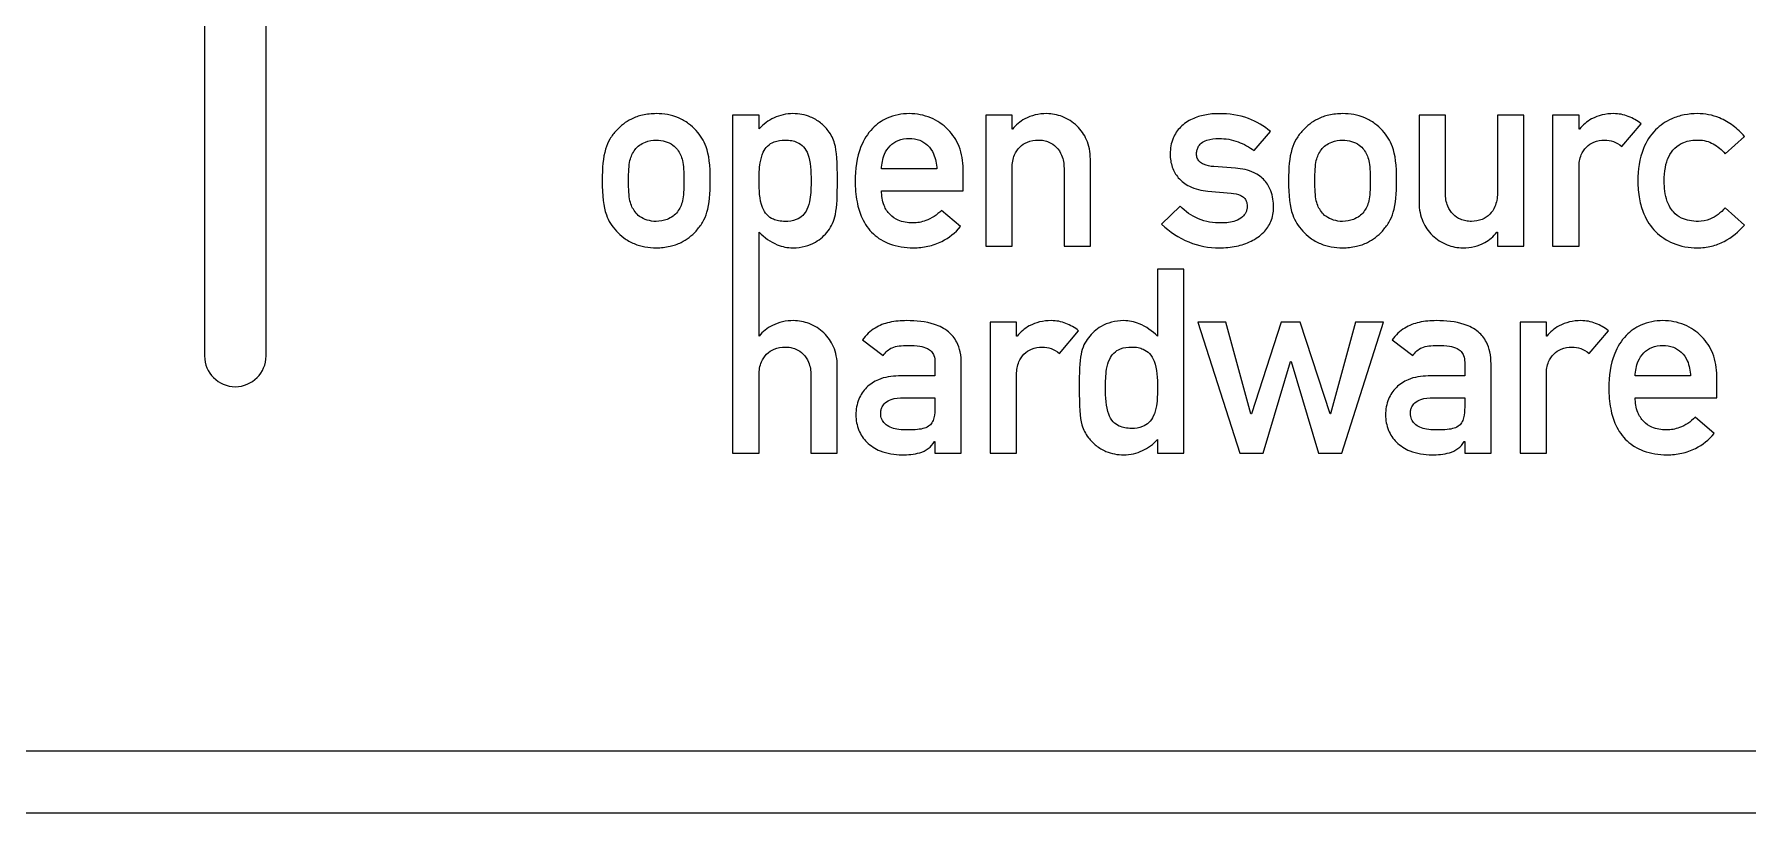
# Model space of a CAD drawing. Header units: millimetres. Extents: x 2.6 to 86.5, y 0.9 to 53.3.
# Drawn here: x 29.14 to 36.1, y 1.08 to 4.24 of the extents above; entities that cross this region are included whole.
import ezdxf

# ---------------------------------------------------------------- set-up
doc = ezdxf.new("R2010")
doc.units = ezdxf.units.MM
doc.layers.get('0').update_dxf_attribs({"linetype": 'CONTINUOUS'})

msp = doc.modelspace()

# ---------------------------------------------------------------- linework, layer by layer
for p, q in [((32.0835, 3.913), (31.9759, 3.913)), ((31.9759, 3.913), (31.9759, 2.5397)), ((32.0835, 3.8573), (32.0835, 3.913)), ((33.1113, 3.913), (33.0042, 3.913)), ((33.0042, 3.913), (33.0042, 3.3806)), ((33.1113, 3.8563), (33.1113, 3.913)), ((34.872, 3.913), (34.765, 3.913)), ((34.765, 3.913), (34.765, 3.5591)), ((34.872, 3.5959), (34.872, 3.913)), ((35.1902, 3.913), (35.0831, 3.913)), ((35.0831, 3.913), (35.0831, 3.5959)), ((35.1902, 3.3806), (35.1902, 3.913)), ((35.4148, 3.913), (35.3076, 3.913)), ((35.3076, 3.913), (35.3076, 3.3806)), ((35.4148, 3.8563), (35.4148, 3.913)), ((33.1134, 3.8563), (33.1113, 3.8563)), ((34.095, 3.7691), (34.1611, 3.8468)), ((35.4168, 3.8563), (35.4148, 3.8563)), ((35.5891, 3.7859), (35.6668, 3.8784)), ((36.0079, 3.7565), (36.0866, 3.8269)), ((32.8057, 3.6945), (32.5809, 3.6945)), ((32.9128, 3.6064), (32.9128, 3.6946)), ((33.1113, 3.3806), (33.1113, 3.6977)), ((33.3223, 3.6977), (33.3223, 3.3806)), ((33.4294, 3.3806), (33.4294, 3.7345)), ((34.0193, 3.6977), (33.9311, 3.704)), ((35.4148, 3.3806), (35.4148, 3.7009)), ((32.5809, 3.6064), (32.9128, 3.6064)), ((33.9069, 3.6042), (34.0015, 3.5958)), ((32.9023, 3.4604), (32.8246, 3.5265)), ((33.7936, 3.5433), (33.719, 3.4698)), ((36.0866, 3.4667), (36.0079, 3.537)), ((32.0831, 3.0154), (32.0835, 3.4373)), ((35.081, 3.4373), (35.0831, 3.4373)), ((35.0831, 3.4373), (35.0831, 3.3806)), ((33.0042, 3.3806), (33.1113, 3.3806)), ((33.3223, 3.3806), (33.4294, 3.3806)), ((35.0831, 3.3806), (35.1902, 3.3806)), ((35.3076, 3.3806), (35.4148, 3.3806)), ((33.8093, 3.2874), (33.7022, 3.2874)), ((33.7022, 3.2874), (33.7022, 3.0154)), ((33.8093, 2.5397), (33.8093, 3.2874)), ((33.1298, 3.0721), (33.0227, 3.0721)), ((33.0227, 3.0721), (33.0227, 2.5397)), ((33.1298, 3.0154), (33.1298, 3.0721)), ((35.2821, 3.0721), (35.175, 3.0721)), ((35.175, 3.0721), (35.175, 2.5397)), ((35.2821, 3.0154), (35.2821, 3.0721)), ((32.5039, 3.0007), (32.5879, 2.9366)), ((33.1319, 3.0154), (33.1298, 3.0154)), ((33.3042, 2.945), (33.3818, 3.0374)), ((34.6562, 3.0007), (34.7402, 2.9366)), ((35.2842, 3.0154), (35.2821, 3.0154)), ((35.4564, 2.945), (35.5341, 3.0374)), ((32.0831, 2.5397), (32.0831, 2.8568)), ((32.2941, 2.8568), (32.2941, 2.5397)), ((32.4012, 2.5397), (32.4012, 2.8936)), ((32.798, 2.9094), (32.798, 2.8537)), ((32.9051, 2.5397), (32.9051, 2.903)), ((33.1298, 2.5397), (33.1298, 2.86)), ((34.9502, 2.9094), (34.9502, 2.8537)), ((35.0573, 2.5397), (35.0573, 2.903)), ((35.2821, 2.5397), (35.2821, 2.86)), ((32.798, 2.8537), (32.6499, 2.8537)), ((34.9502, 2.8537), (34.8021, 2.8537)), ((35.8679, 2.8537), (35.6432, 2.8537)), ((35.9749, 2.7655), (35.9749, 2.8537)), ((32.6699, 2.7655), (32.798, 2.7655)), ((32.798, 2.7655), (32.798, 2.7267)), ((34.8221, 2.7655), (34.9502, 2.7655)), ((34.9502, 2.7655), (34.9502, 2.7267)), ((35.6432, 2.7655), (35.9749, 2.7655)), ((35.9645, 2.6195), (35.8868, 2.6857)), ((32.7958, 2.587), (32.798, 2.587)), ((32.798, 2.587), (32.798, 2.5397)), ((33.7022, 2.5954), (33.7022, 2.5397)), ((34.9481, 2.587), (34.9502, 2.587)), ((34.9502, 2.587), (34.9502, 2.5397)), ((31.9759, 2.5397), (32.0831, 2.5397)), ((32.2941, 2.5397), (32.4012, 2.5397)), ((32.798, 2.5397), (32.9051, 2.5397)), ((33.0227, 2.5397), (33.1298, 2.5397)), ((33.7022, 2.5397), (33.8093, 2.5397)), ((34.9502, 2.5397), (35.0573, 2.5397)), ((35.175, 2.5397), (35.2821, 2.5397))]:
    msp.add_line(p, q)
for points in [[(4.7363, 52.7133), (52.0401, 52.7133, 1), (52.0401, 52.9633), (4.7363, 52.9633, 0.414214), (2.6113, 50.8383), (2.6113, 3.2044, 0.414214), (4.7363, 1.0794), (42.4345, 1.0794, 1), (42.4345, 1.3294), (4.7363, 1.3294, -0.414214), (2.8613, 3.2044), (2.8613, 10.9025, 0.30371), (4.0168, 10.1293), (23.9106, 10.1293, 0.414214), (25.1606, 11.3793), (25.1606, 33.4383, 0.414214), (23.9106, 34.6883), (4.0168, 34.6883, 0.30371), (2.8613, 33.9151), (2.8613, 50.8383, -0.414214)], [(29.8303, 7.5402), (29.8303, 2.9352, 1), (30.0803, 2.9352), (30.0803, 7.5402, 1)]]:
    msp.add_lwpolyline(points, format="xyb", close=True)
msp.add_lwpolyline([(34.2425, 2.9125), (34.2446, 2.9125), (34.3559, 2.5397), (34.4505, 2.5397), (34.6205, 3.0721), (34.5071, 3.0721), (34.4053, 2.6993), (34.4032, 2.6993), (34.2824, 3.0721), (34.2047, 3.0721), (34.084, 2.6993), (34.0819, 2.6993), (33.98, 3.0721), (33.8666, 3.0721), (34.0367, 2.5397), (34.1312, 2.5397)], close=True)
for points, knots in [([(31.6655, 3.9193), (31.6466, 3.9193), (31.6278, 3.9175), (31.5938, 3.9096), (31.5788, 3.9044), (31.5413, 3.8859), (31.5212, 3.8703), (31.5037, 3.851)], [-0.01830708, -0.01830708, -0.01830708, -0.01830708, -0.01261425, -0.01261425, -0.00781027, -0.00781027, 0, 0, 0, 0]), ([(31.8272, 3.851), (31.818, 3.8612), (31.808, 3.8704), (31.7841, 3.8883), (31.7702, 3.8962), (31.7268, 3.9143), (31.6964, 3.9193), (31.6655, 3.9193)], [-0.01822119, -0.01822119, -0.01822119, -0.01822119, -0.01410886, -0.01410886, -0.00926797, -0.00926797, 0, 0, 0, 0]), ([(32.221, 3.9193), (32.2076, 3.9193), (32.1943, 3.9178), (32.1685, 3.9119), (32.1562, 3.9076), (32.1214, 3.8914), (32.1005, 3.876), (32.0835, 3.8573)], [-0.01550792, -0.01550792, -0.01550792, -0.01550792, -0.01149467, -0.01149467, -0.00759461, -0.00759461, 0, 0, 0, 0]), ([(32.3639, 3.85), (32.3548, 3.8618), (32.3444, 3.8726), (32.3205, 3.8916), (32.3072, 3.8995), (32.27, 3.915), (32.2458, 3.9193), (32.221, 3.9193)], [-0.01659999, -0.01659999, -0.01659999, -0.01659999, -0.01211096, -0.01211096, -0.00742361, -0.00742361, 0, 0, 0, 0]), ([(32.6933, 3.9193), (32.6782, 3.9193), (32.6631, 3.9179), (32.633, 3.9118), (32.6181, 3.9071), (32.5816, 3.8907), (32.5616, 3.8768), (32.5237, 3.8381), (32.5084, 3.8128), (32.4799, 3.7414), (32.4739, 3.6925), (32.4739, 3.6452)], [-0.03975545, -0.03975545, -0.03975545, -0.03975545, -0.03519897, -0.03519897, -0.03050017, -0.03050017, -0.02311705, -0.02311705, -0.01418114, -0.01418114, 0, 0, 0, 0]), ([(32.9128, 3.6946), (32.9128, 3.7259), (32.9075, 3.7567), (32.8855, 3.8115), (32.8703, 3.835), (32.831, 3.8751), (32.8073, 3.891), (32.7534, 3.9136), (32.7235, 3.9193), (32.6933, 3.9193)], [-0.03531097, -0.03531097, -0.03531097, -0.03531097, -0.02594845, -0.02594845, -0.01757774, -0.01757774, -0.00905957, -0.00905957, 0, 0, 0, 0]), ([(33.252, 3.9193), (33.2361, 3.9193), (33.2202, 3.9176), (33.19, 3.9104), (33.1759, 3.9051), (33.1435, 3.8874), (33.127, 3.8734), (33.1134, 3.8563)], [-0.01586787, -0.01586787, -0.01586787, -0.01586787, -0.01109285, -0.01109285, -0.00655791, -0.00655791, 0, 0, 0, 0]), ([(33.4294, 3.7345), (33.4294, 3.7486), (33.4281, 3.7627), (33.4228, 3.7891), (33.419, 3.8014), (33.4047, 3.8344), (33.3915, 3.8533), (33.3578, 3.8857), (33.3374, 3.8986), (33.2951, 3.915), (33.2735, 3.9193), (33.252, 3.9193)], [-0.02845042, -0.02845042, -0.02845042, -0.02845042, -0.02425242, -0.02425242, -0.02041569, -0.02041569, -0.01355291, -0.01355291, -0.00645637, -0.00645637, 0, 0, 0, 0]), ([(33.9521, 3.9192), (33.9327, 3.9192), (33.9131, 3.9176), (33.8766, 3.9103), (33.8594, 3.905), (33.8256, 3.8893), (33.8094, 3.8785), (33.7828, 3.8516), (33.7727, 3.8364), (33.7572, 3.7991), (33.7537, 3.7774), (33.7537, 3.7554)], [-0.02914675, -0.02914675, -0.02914675, -0.02914675, -0.02331972, -0.02331972, -0.01797616, -0.01797616, -0.01212953, -0.01212953, -0.00660398, -0.00660398, 0, 0, 0, 0]), ([(34.1611, 3.8468), (34.134, 3.8695), (34.1051, 3.8873), (34.0334, 3.9138), (33.9929, 3.9192), (33.9521, 3.9192)], [-0.0227696, -0.0227696, -0.0227696, -0.0227696, -0.0122471, -0.0122471, 0, 0, 0, 0]), ([(34.4541, 3.9193), (34.4352, 3.9193), (34.4164, 3.9175), (34.3824, 3.9096), (34.3674, 3.9044), (34.3299, 3.8859), (34.3098, 3.8703), (34.2924, 3.851)], [-0.01830436, -0.01830436, -0.01830436, -0.01830436, -0.01261288, -0.01261288, -0.00780999, -0.00780999, 0, 0, 0, 0]), ([(34.6158, 3.851), (34.6066, 3.8612), (34.5966, 3.8704), (34.5727, 3.8883), (34.5588, 3.8962), (34.5154, 3.9144), (34.485, 3.9193), (34.4541, 3.9193)], [-0.01822376, -0.01822376, -0.01822376, -0.01822376, -0.01411199, -0.01411199, -0.00927161, -0.00927161, 0, 0, 0, 0]), ([(35.5555, 3.9193), (35.5396, 3.9193), (35.5237, 3.9176), (35.4935, 3.9104), (35.4794, 3.9052), (35.447, 3.8874), (35.4305, 3.8734), (35.4168, 3.8563)], [-0.01587276, -0.01587276, -0.01587276, -0.01587276, -0.01109872, -0.01109872, -0.00656378, -0.00656378, 0, 0, 0, 0]), ([(35.6668, 3.8784), (35.6509, 3.8906), (35.6338, 3.901), (35.5958, 3.9157), (35.5761, 3.9193), (35.5555, 3.9193)], [-0.01219987, -0.01219987, -0.01219987, -0.01219987, -0.00617811, -0.00617811, 0, 0, 0, 0]), ([(35.8955, 3.9193), (35.8776, 3.9193), (35.8596, 3.9176), (35.8246, 3.9107), (35.8075, 3.9054), (35.7668, 3.8873), (35.7448, 3.8723), (35.7045, 3.8316), (35.6884, 3.806), (35.6603, 3.7364), (35.654, 3.691), (35.654, 3.6463)], [-0.04142452, -0.04142452, -0.04142452, -0.04142452, -0.03601651, -0.03601651, -0.03065009, -0.03065009, -0.02258333, -0.02258333, -0.01340078, -0.01340078, 0, 0, 0, 0]), ([(36.0866, 3.8269), (36.0729, 3.8429), (36.0576, 3.8575), (36.0237, 3.883), (36.0052, 3.8937), (35.9567, 3.9136), (35.9266, 3.9193), (35.8955, 3.9193)], [-0.02206284, -0.02206284, -0.02206284, -0.02206284, -0.01573319, -0.01573319, -0.009323, -0.009323, 0, 0, 0, 0]), ([(31.5037, 3.851), (31.4939, 3.8402), (31.485, 3.8289), (31.4696, 3.8031), (31.4639, 3.7896), (31.4493, 3.7413), (31.446, 3.699), (31.446, 3.6473)], [-0.02856614, -0.02856614, -0.02856614, -0.02856614, -0.02215157, -0.02215157, -0.01551464, -0.01551464, 0, 0, 0, 0]), ([(31.885, 3.6473), (31.885, 3.7103), (31.88, 3.7521), (31.859, 3.8108), (31.8457, 3.8306), (31.8272, 3.851)], [-0.01877823, -0.01877823, -0.01877823, -0.01877823, -0.00825676, -0.00825676, 0, 0, 0, 0]), ([(32.4016, 3.6462), (32.4016, 3.7231), (32.3988, 3.7668), (32.385, 3.8178), (32.3773, 3.8327), (32.3639, 3.85)], [-0.01654248, -0.01654248, -0.01654248, -0.01654248, -0.00657173, -0.00657173, 0, 0, 0, 0]), ([(34.2924, 3.851), (34.2826, 3.8402), (34.2736, 3.8289), (34.2583, 3.8031), (34.2525, 3.7896), (34.2379, 3.7413), (34.2346, 3.6991), (34.2346, 3.6473)], [-0.02859099, -0.02859099, -0.02859099, -0.02859099, -0.02216992, -0.02216992, -0.01552567, -0.01552567, 0, 0, 0, 0]), ([(34.6735, 3.6473), (34.6735, 3.7103), (34.6686, 3.7521), (34.6476, 3.8108), (34.6343, 3.8306), (34.6158, 3.851)], [-0.0187754, -0.0187754, -0.0187754, -0.0187754, -0.0082512, -0.0082512, 0, 0, 0, 0]), ([(31.5531, 3.6473), (31.5531, 3.683), (31.5544, 3.7089), (31.5629, 3.7469), (31.5694, 3.7592), (31.5794, 3.7733)], [-0.01068189, -0.01068189, -0.01068189, -0.01068189, -0.00518566, -0.00518566, 0, 0, 0, 0]), ([(31.5794, 3.7733), (31.5842, 3.78), (31.5903, 3.7859), (31.6045, 3.7962), (31.6128, 3.8006), (31.6353, 3.8094), (31.6504, 3.8122), (31.6655, 3.8122)], [-0.00980838, -0.00980838, -0.00980838, -0.00980838, -0.007304751, -0.007304751, -0.004517103, -0.004517103, 0, 0, 0, 0]), ([(31.6655, 3.8122), (31.6779, 3.8122), (31.6904, 3.8103), (31.7131, 3.8031), (31.7237, 3.798), (31.74, 3.7864), (31.7466, 3.7804), (31.7516, 3.7733)], [-0.009675797, -0.009675797, -0.009675797, -0.009675797, -0.005986712, -0.005986712, -0.002596195, -0.002596195, 0, 0, 0, 0]), ([(31.7516, 3.7733), (31.7615, 3.7592), (31.7681, 3.7469), (31.7766, 3.7085), (31.7778, 3.6819), (31.7778, 3.6463)], [-0.02070218, -0.02070218, -0.02070218, -0.02070218, -0.01069558, -0.01069558, 0, 0, 0, 0]), ([(32.0835, 3.6463), (32.0835, 3.6699), (32.0839, 3.6963), (32.0903, 3.7346), (32.0941, 3.7494), (32.105, 3.7719), (32.1107, 3.7804), (32.1257, 3.7951), (32.1345, 3.8007), (32.1583, 3.8102), (32.1735, 3.8122), (32.1885, 3.8122)], [-0.02242115, -0.02242115, -0.02242115, -0.02242115, -0.01516803, -0.01516803, -0.01075188, -0.01075188, -0.00767716, -0.00767716, -0.00448562, -0.00448562, 0, 0, 0, 0]), ([(32.1885, 3.8122), (32.1977, 3.8122), (32.2071, 3.8115), (32.2239, 3.8082), (32.2315, 3.806), (32.2481, 3.7984), (32.2564, 3.7925), (32.2715, 3.7761), (32.2774, 3.7658), (32.2934, 3.7242), (32.2945, 3.685), (32.2945, 3.6463)], [-0.02559623, -0.02559623, -0.02559623, -0.02559623, -0.02231226, -0.02231226, -0.01952392, -0.01952392, -0.01582224, -0.01582224, -0.01162219, -0.01162219, 0, 0, 0, 0]), ([(32.5809, 3.6945), (32.5815, 3.7151), (32.585, 3.7359), (32.5987, 3.7672), (32.6061, 3.7786), (32.625, 3.7976), (32.6359, 3.8049), (32.6624, 3.8159), (32.6778, 3.8185), (32.6933, 3.8185)], [-0.01888522, -0.01888522, -0.01888522, -0.01888522, -0.01272557, -0.01272557, -0.00863079, -0.00863079, -0.00465534, -0.00465534, 0, 0, 0, 0]), ([(32.6933, 3.8185), (32.7079, 3.8185), (32.7223, 3.8162), (32.7478, 3.8063), (32.7586, 3.7996), (32.7784, 3.781), (32.7865, 3.7691), (32.801, 3.7367), (32.8048, 3.7156), (32.8057, 3.6945)], [-0.01891035, -0.01891035, -0.01891035, -0.01891035, -0.01453015, -0.01453015, -0.01066563, -0.01066563, -0.00631183, -0.00631183, 0, 0, 0, 0]), ([(33.1113, 3.6977), (33.1113, 3.7074), (33.1121, 3.7171), (33.1155, 3.7352), (33.118, 3.7436), (33.1264, 3.7633), (33.1334, 3.774), (33.1513, 3.792), (33.1618, 3.799), (33.1874, 3.8096), (33.2023, 3.8122), (33.2173, 3.8122)], [-0.01769151, -0.01769151, -0.01769151, -0.01769151, -0.01478446, -0.01478446, -0.01215808, -0.01215808, -0.0083297, -0.0083297, -0.00451032, -0.00451032, 0, 0, 0, 0]), ([(33.2173, 3.8122), (33.2249, 3.8122), (33.2326, 3.8115), (33.2472, 3.8086), (33.2541, 3.8065), (33.2721, 3.7989), (33.2823, 3.7921), (33.3004, 3.774), (33.3076, 3.7628), (33.3195, 3.7337), (33.3223, 3.7157), (33.3223, 3.6977)], [-0.01764068, -0.01764068, -0.01764068, -0.01764068, -0.01534158, -0.01534158, -0.01314935, -0.01314935, -0.00945282, -0.00945282, -0.00540927, -0.00540927, 0, 0, 0, 0]), ([(33.8608, 3.7544), (33.8608, 3.7594), (33.8612, 3.7645), (33.8632, 3.7741), (33.8647, 3.7786), (33.8699, 3.7891), (33.8741, 3.7943), (33.886, 3.8047), (33.8941, 3.8088), (33.9181, 3.8169), (33.9359, 3.8184), (33.9521, 3.8184)], [-0.01254865, -0.01254865, -0.01254865, -0.01254865, -0.01104455, -0.01104455, -0.00960725, -0.00960725, -0.00756162, -0.00756162, -0.00487982, -0.00487982, 0, 0, 0, 0]), ([(33.9521, 3.8184), (33.9788, 3.8184), (34.0043, 3.8142), (34.053, 3.796), (34.0744, 3.7835), (34.095, 3.7691)], [-0.01555432, -0.01555432, -0.01555432, -0.01555432, -0.00751927, -0.00751927, 0, 0, 0, 0]), ([(34.3417, 3.6473), (34.3417, 3.6829), (34.343, 3.7089), (34.3515, 3.7469), (34.358, 3.7592), (34.368, 3.7733)], [-0.01068986, -0.01068986, -0.01068986, -0.01068986, -0.00518834, -0.00518834, 0, 0, 0, 0]), ([(34.368, 3.7733), (34.3728, 3.78), (34.379, 3.7859), (34.3931, 3.7962), (34.4014, 3.8006), (34.424, 3.8094), (34.439, 3.8122), (34.4541, 3.8122)], [-0.009801806, -0.009801806, -0.009801806, -0.009801806, -0.007297119, -0.007297119, -0.00450628, -0.00450628, 0, 0, 0, 0]), ([(34.4541, 3.8122), (34.4665, 3.8122), (34.479, 3.8103), (34.5018, 3.8031), (34.5123, 3.798), (34.5287, 3.7864), (34.5352, 3.7803), (34.5402, 3.7733)], [-0.009676153, -0.009676153, -0.009676153, -0.009676153, -0.005981739, -0.005981739, -0.002588603, -0.002588603, 0, 0, 0, 0]), ([(34.5402, 3.7733), (34.5501, 3.7592), (34.5567, 3.7469), (34.5651, 3.7084), (34.5664, 3.6818), (34.5664, 3.6463)], [-0.02061185, -0.02061185, -0.02061185, -0.02061185, -0.01065907, -0.01065907, 0, 0, 0, 0]), ([(35.4148, 3.7009), (35.4148, 3.7185), (35.4174, 3.7361), (35.429, 3.7639), (35.4358, 3.7744), (35.4535, 3.7922), (35.464, 3.7991), (35.4892, 3.8095), (35.504, 3.8122), (35.5187, 3.8122)], [-0.01721687, -0.01721687, -0.01721687, -0.01721687, -0.01196635, -0.01196635, -0.00819125, -0.00819125, -0.00442822, -0.00442822, 0, 0, 0, 0]), ([(35.5187, 3.8122), (35.5311, 3.8122), (35.5428, 3.8107), (35.5662, 3.8018), (35.5771, 3.7949), (35.5891, 3.7859)], [-0.009119072, -0.009119072, -0.009119072, -0.009119072, -0.004490812, -0.004490812, 0, 0, 0, 0]), ([(35.7611, 3.6463), (35.7611, 3.6646), (35.7624, 3.6833), (35.7685, 3.716), (35.7728, 3.7308), (35.7854, 3.7575), (35.7935, 3.7694), (35.8145, 3.7895), (35.8268, 3.797), (35.8592, 3.8096), (35.8797, 3.8122), (35.8998, 3.8122)], [-0.02475431, -0.02475431, -0.02475431, -0.02475431, -0.01928355, -0.01928355, -0.01476074, -0.01476074, -0.01041537, -0.01041537, -0.00602891, -0.00602891, 0, 0, 0, 0]), ([(35.8998, 3.8122), (35.9105, 3.8122), (35.9212, 3.8108), (35.9417, 3.8054), (35.9513, 3.8015), (35.9788, 3.7867), (35.9948, 3.7727), (36.0079, 3.7565)], [-0.01260255, -0.01260255, -0.01260255, -0.01260255, -0.00937493, -0.00937493, -0.00624408, -0.00624408, 0, 0, 0, 0]), ([(33.7537, 3.7554), (33.7537, 3.7371), (33.7563, 3.719), (33.7679, 3.6861), (33.776, 3.6718), (33.7993, 3.6447), (33.8146, 3.6332), (33.8549, 3.6127), (33.8809, 3.6064), (33.9069, 3.6042)], [-0.02413849, -0.02413849, -0.02413849, -0.02413849, -0.01862573, -0.01862573, -0.01363329, -0.01363329, -0.00785201, -0.00785201, 0, 0, 0, 0]), ([(33.9311, 3.704), (33.9172, 3.7051), (33.9021, 3.7077), (33.8834, 3.7164), (33.8777, 3.7201), (33.8691, 3.7287), (33.866, 3.7331), (33.8618, 3.7434), (33.8608, 3.7488), (33.8608, 3.7544)], [-0.009498743, -0.009498743, -0.009498743, -0.009498743, -0.005315373, -0.005315373, -0.003313041, -0.003313041, -0.001671192, -0.001671192, 0, 0, 0, 0]), ([(34.1737, 3.5381), (34.1737, 3.5611), (34.1705, 3.5843), (34.1564, 3.6213), (34.1482, 3.6355), (34.1252, 3.6613), (34.1108, 3.6717), (34.0712, 3.6907), (34.0452, 3.696), (34.0193, 3.6977)], [-0.02505437, -0.02505437, -0.02505437, -0.02505437, -0.0181521, -0.0181521, -0.01317322, -0.01317322, -0.00776581, -0.00776581, 0, 0, 0, 0]), ([(31.446, 3.6473), (31.446, 3.5848), (31.4508, 3.542), (31.472, 3.4827), (31.4853, 3.4629), (31.5037, 3.4425)], [-0.01898869, -0.01898869, -0.01898869, -0.01898869, -0.00824446, -0.00824446, 0, 0, 0, 0]), ([(31.5794, 3.5203), (31.5694, 3.5344), (31.5629, 3.5467), (31.5544, 3.5851), (31.5531, 3.6116), (31.5531, 3.6473)], [-0.02073791, -0.02073791, -0.02073791, -0.02073791, -0.01071081, -0.01071081, 0, 0, 0, 0]), ([(31.7778, 3.6463), (31.7778, 3.6107), (31.7765, 3.5847), (31.7681, 3.5467), (31.7615, 3.5344), (31.7516, 3.5203)], [-0.01071081, -0.01071081, -0.01071081, -0.01071081, -0.00519332, -0.00519332, 0, 0, 0, 0]), ([(31.8272, 3.4425), (31.837, 3.4534), (31.8459, 3.4647), (31.8613, 3.4905), (31.8671, 3.504), (31.8817, 3.5527), (31.885, 3.5953), (31.885, 3.6473)], [-0.0286381, -0.0286381, -0.0286381, -0.0286381, -0.02223309, -0.02223309, -0.01559127, -0.01559127, 0, 0, 0, 0]), ([(32.1885, 3.4814), (32.1798, 3.4814), (32.1711, 3.482), (32.1553, 3.4851), (32.1481, 3.4872), (32.1317, 3.4945), (32.1232, 3.5004), (32.1076, 3.5169), (32.1016, 3.5273), (32.0846, 3.5698), (32.0835, 3.6096), (32.0835, 3.6463)], [-0.02364394, -0.02364394, -0.02364394, -0.02364394, -0.02081619, -0.02081619, -0.01838598, -0.01838598, -0.01493499, -0.01493499, -0.01099568, -0.01099568, 0, 0, 0, 0]), ([(32.2945, 3.6463), (32.2945, 3.6235), (32.2941, 3.5952), (32.2878, 3.5571), (32.2841, 3.5429), (32.2735, 3.5211), (32.2679, 3.5128), (32.2531, 3.4984), (32.2442, 3.4929), (32.2199, 3.4833), (32.204, 3.4814), (32.1885, 3.4814)], [-0.02242026, -0.02242026, -0.02242026, -0.02242026, -0.01508096, -0.01508096, -0.01082526, -0.01082526, -0.00782521, -0.00782521, -0.00464437, -0.00464437, 0, 0, 0, 0]), ([(32.3639, 3.4436), (32.3711, 3.4529), (32.3772, 3.4622), (32.3877, 3.4849), (32.3913, 3.4975), (32.3999, 3.542), (32.4016, 3.5868), (32.4016, 3.6462)], [-0.03137118, -0.03137118, -0.03137118, -0.03137118, -0.02499665, -0.02499665, -0.01783968, -0.01783968, 0, 0, 0, 0]), ([(32.4739, 3.6452), (32.4739, 3.6171), (32.476, 3.5885), (32.4857, 3.5382), (32.4924, 3.516), (32.5132, 3.4708), (32.5283, 3.4491), (32.5669, 3.413), (32.589, 3.3998), (32.6441, 3.379), (32.6774, 3.3743), (32.7101, 3.3743)], [-0.04096547, -0.04096547, -0.04096547, -0.04096547, -0.03253962, -0.03253962, -0.02564558, -0.02564558, -0.01764827, -0.01764827, -0.00982499, -0.00982499, 0, 0, 0, 0]), ([(34.2346, 3.6473), (34.2346, 3.5848), (34.2394, 3.5421), (34.2606, 3.4828), (34.2739, 3.4629), (34.2924, 3.4425)], [-0.01898574, -0.01898574, -0.01898574, -0.01898574, -0.00825564, -0.00825564, 0, 0, 0, 0]), ([(34.368, 3.5203), (34.3581, 3.5344), (34.3515, 3.5467), (34.343, 3.5851), (34.3417, 3.6116), (34.3417, 3.6473)], [-0.02071814, -0.02071814, -0.02071814, -0.02071814, -0.01070293, -0.01070293, 0, 0, 0, 0]), ([(34.5664, 3.6463), (34.5664, 3.6108), (34.5651, 3.5848), (34.5567, 3.5467), (34.5501, 3.5344), (34.5402, 3.5203)], [-0.01072725, -0.01072725, -0.01072725, -0.01072725, -0.00519605, -0.00519605, 0, 0, 0, 0]), ([(34.6158, 3.4425), (34.6256, 3.4534), (34.6346, 3.4647), (34.6499, 3.4905), (34.6557, 3.504), (34.6702, 3.5527), (34.6735, 3.5953), (34.6735, 3.6473)], [-0.02862547, -0.02862547, -0.02862547, -0.02862547, -0.02222375, -0.02222375, -0.01558563, -0.01558563, 0, 0, 0, 0]), ([(35.654, 3.6463), (35.654, 3.6217), (35.6559, 3.5969), (35.6644, 3.5518), (35.6702, 3.5313), (35.69, 3.4847), (35.7058, 3.4603), (35.7467, 3.4194), (35.7705, 3.4039), (35.828, 3.3802), (35.8618, 3.3743), (35.8955, 3.3743)], [-0.04120174, -0.04120174, -0.04120174, -0.04120174, -0.03383075, -0.03383075, -0.02746333, -0.02746333, -0.01868893, -0.01868893, -0.01012625, -0.01012625, 0, 0, 0, 0]), ([(35.8998, 3.4814), (35.8875, 3.4814), (35.8751, 3.4824), (35.8521, 3.4869), (35.8415, 3.4903), (35.8188, 3.5013), (35.8077, 3.5095), (35.7871, 3.5323), (35.7791, 3.547), (35.7641, 3.589), (35.7611, 3.6186), (35.7611, 3.6463)], [-0.02456095, -0.02456095, -0.02456095, -0.02456095, -0.02088253, -0.02088253, -0.01754645, -0.01754645, -0.01334534, -0.01334534, -0.00832869, -0.00832869, 0, 0, 0, 0]), ([(32.708, 3.4751), (32.6976, 3.4751), (32.6871, 3.476), (32.6673, 3.4798), (32.6579, 3.4826), (32.6364, 3.4921), (32.6251, 3.4997), (32.6051, 3.5199), (32.5972, 3.5323), (32.5839, 3.5651), (32.5809, 3.5858), (32.5809, 3.6064)], [-0.02083183, -0.02083183, -0.02083183, -0.02083183, -0.01769008, -0.01769008, -0.01475048, -0.01475048, -0.01062651, -0.01062651, -0.00617012, -0.00617012, 0, 0, 0, 0]), ([(34.0015, 3.5958), (34.0143, 3.5947), (34.029, 3.5924), (34.0458, 3.5842), (34.0504, 3.5811), (34.058, 3.5734), (34.0609, 3.569), (34.0656, 3.5575), (34.0666, 3.5504), (34.0666, 3.5433)], [-0.009319763, -0.009319763, -0.009319763, -0.009319763, -0.00537536, -0.00537536, -0.003725712, -0.003725712, -0.002115041, -0.002115041, 0, 0, 0, 0]), ([(34.765, 3.5591), (34.765, 3.5451), (34.7662, 3.5311), (34.7716, 3.5048), (34.7753, 3.4926), (34.7895, 3.4597), (34.8025, 3.4408), (34.8362, 3.4083), (34.8567, 3.3954), (34.8994, 3.3787), (34.9215, 3.3743), (34.9435, 3.3743)], [-0.02855676, -0.02855676, -0.02855676, -0.02855676, -0.02438446, -0.02438446, -0.02056873, -0.02056873, -0.01371689, -0.01371689, -0.00660129, -0.00660129, 0, 0, 0, 0]), ([(34.9781, 3.4814), (34.9702, 3.4814), (34.9624, 3.4821), (34.9475, 3.485), (34.9404, 3.4871), (34.9222, 3.4949), (34.912, 3.5016), (34.8939, 3.5198), (34.8867, 3.531), (34.8748, 3.5599), (34.872, 3.5779), (34.872, 3.5959)], [-0.01772601, -0.01772601, -0.01772601, -0.01772601, -0.01536843, -0.01536843, -0.01312931, -0.01312931, -0.00942489, -0.00942489, -0.00539064, -0.00539064, 0, 0, 0, 0]), ([(35.0831, 3.5959), (35.0831, 3.5862), (35.0823, 3.5765), (35.0788, 3.5584), (35.0764, 3.5499), (35.0679, 3.5301), (35.061, 3.5194), (35.0431, 3.5014), (35.0326, 3.4944), (35.0073, 3.484), (34.9928, 3.4814), (34.9781, 3.4814)], [-0.01759634, -0.01759634, -0.01759634, -0.01759634, -0.01468682, -0.01468682, -0.01205838, -0.01205838, -0.00821942, -0.00821942, -0.00441601, -0.00441601, 0, 0, 0, 0]), ([(31.6655, 3.4814), (31.653, 3.4814), (31.6405, 3.4833), (31.6178, 3.4905), (31.6072, 3.4955), (31.5909, 3.5071), (31.5844, 3.5132), (31.5794, 3.5203)], [-0.009676157, -0.009676157, -0.009676157, -0.009676157, -0.005981753, -0.005981753, -0.002588627, -0.002588627, 0, 0, 0, 0]), ([(31.7516, 3.5203), (31.7468, 3.5135), (31.7406, 3.5077), (31.7265, 3.4974), (31.7182, 3.493), (31.6956, 3.4842), (31.6805, 3.4814), (31.6655, 3.4814)], [-0.009807366, -0.009807366, -0.009807366, -0.009807366, -0.007301085, -0.007301085, -0.004511399, -0.004511399, 0, 0, 0, 0]), ([(32.8246, 3.5265), (32.8155, 3.5172), (32.8054, 3.5089), (32.7837, 3.4949), (32.7722, 3.4891), (32.7436, 3.4786), (32.7258, 3.4751), (32.708, 3.4751)], [-0.01302179, -0.01302179, -0.01302179, -0.01302179, -0.00913451, -0.00913451, -0.00532436, -0.00532436, 0, 0, 0, 0]), ([(33.9616, 3.4751), (33.9294, 3.4751), (33.898, 3.4798), (33.8397, 3.5042), (33.8155, 3.5219), (33.7936, 3.5433)], [-0.01887567, -0.01887567, -0.01887567, -0.01887567, -0.00920277, -0.00920277, 0, 0, 0, 0]), ([(33.9532, 3.3743), (33.9765, 3.3743), (34.0001, 3.3764), (34.0436, 3.3855), (34.064, 3.3921), (34.1017, 3.4105), (34.1191, 3.4224), (34.146, 3.4502), (34.1558, 3.4648), (34.1703, 3.4993), (34.1737, 3.5185), (34.1737, 3.5381)], [-0.03080489, -0.03080489, -0.03080489, -0.03080489, -0.02382407, -0.02382407, -0.01748846, -0.01748846, -0.01123543, -0.01123543, -0.0058864, -0.0058864, 0, 0, 0, 0]), ([(34.0666, 3.5433), (34.0666, 3.5388), (34.0661, 3.5342), (34.0642, 3.5256), (34.0628, 3.5215), (34.0576, 3.5108), (34.0529, 3.5049), (34.0392, 3.4928), (34.0296, 3.4877), (34.0015, 3.4774), (33.981, 3.4751), (33.9616, 3.4751)], [-0.01404474, -0.01404474, -0.01404474, -0.01404474, -0.01266102, -0.01266102, -0.01136093, -0.01136093, -0.00904512, -0.00904512, -0.00582662, -0.00582662, 0, 0, 0, 0]), ([(34.4541, 3.4814), (34.4416, 3.4814), (34.429, 3.4833), (34.4063, 3.4906), (34.3957, 3.4956), (34.3794, 3.5072), (34.373, 3.5133), (34.368, 3.5203)], [-0.009666254, -0.009666254, -0.009666254, -0.009666254, -0.005967571, -0.005967571, -0.002566511, -0.002566511, 0, 0, 0, 0]), ([(34.5402, 3.5203), (34.5354, 3.5135), (34.5292, 3.5077), (34.5151, 3.4974), (34.5068, 3.493), (34.4842, 3.4842), (34.4691, 3.4814), (34.4541, 3.4814)], [-0.009808375, -0.009808375, -0.009808375, -0.009808375, -0.007304744, -0.007304744, -0.004517091, -0.004517091, 0, 0, 0, 0]), ([(36.0079, 3.537), (35.9997, 3.5268), (35.9903, 3.5175), (35.9695, 3.5016), (35.9582, 3.495), (35.9312, 3.4844), (35.9157, 3.4814), (35.8998, 3.4814)], [-0.01263122, -0.01263122, -0.01263122, -0.01263122, -0.00869828, -0.00869828, -0.00477542, -0.00477542, 0, 0, 0, 0]), ([(31.5037, 3.4425), (31.5129, 3.4324), (31.5229, 3.4231), (31.5468, 3.4053), (31.5607, 3.3974), (31.6041, 3.3793), (31.6346, 3.3743), (31.6655, 3.3743)], [-0.01822105, -0.01822105, -0.01822105, -0.01822105, -0.01411352, -0.01411352, -0.00927899, -0.00927899, 0, 0, 0, 0]), ([(31.6655, 3.3743), (31.6844, 3.3743), (31.7032, 3.3762), (31.7371, 3.384), (31.7521, 3.3892), (31.7897, 3.4077), (31.8098, 3.4232), (31.8272, 3.4425)], [-0.01829825, -0.01829825, -0.01829825, -0.01829825, -0.01260838, -0.01260838, -0.00780687, -0.00780687, 0, 0, 0, 0]), ([(32.0835, 3.4373), (32.1052, 3.4167), (32.1296, 3.3982), (32.1779, 3.3784), (32.199, 3.3743), (32.221, 3.3743)], [-0.01565437, -0.01565437, -0.01565437, -0.01565437, -0.00662361, -0.00662361, 0, 0, 0, 0]), ([(32.221, 3.3743), (32.2378, 3.3743), (32.2545, 3.3762), (32.2853, 3.3845), (32.2993, 3.3902), (32.3325, 3.4095), (32.3498, 3.4251), (32.3639, 3.4436)], [-0.01653394, -0.01653394, -0.01653394, -0.01653394, -0.01151057, -0.01151057, -0.00697202, -0.00697202, 0, 0, 0, 0]), ([(32.7101, 3.3743), (32.7301, 3.3743), (32.7501, 3.3763), (32.7892, 3.3849), (32.808, 3.3915), (32.8554, 3.4151), (32.8808, 3.4355), (32.9023, 3.4604)], [-0.0219065, -0.0219065, -0.0219065, -0.0219065, -0.01589192, -0.01589192, -0.00987904, -0.00987904, 0, 0, 0, 0]), ([(33.719, 3.4698), (33.7515, 3.4394), (33.7882, 3.4147), (33.869, 3.382), (33.9105, 3.3743), (33.9532, 3.3743)], [-0.02614577, -0.02614577, -0.02614577, -0.02614577, -0.01280848, -0.01280848, 0, 0, 0, 0]), ([(34.2924, 3.4425), (34.3016, 3.4324), (34.3116, 3.4231), (34.3355, 3.4053), (34.3494, 3.3974), (34.3927, 3.3793), (34.4232, 3.3743), (34.4541, 3.3743)], [-0.0182155, -0.0182155, -0.0182155, -0.0182155, -0.01410723, -0.01410723, -0.00927246, -0.00927246, 0, 0, 0, 0]), ([(34.4541, 3.3743), (34.473, 3.3743), (34.4918, 3.3762), (34.5257, 3.384), (34.5407, 3.3892), (34.5783, 3.4077), (34.5984, 3.4232), (34.6158, 3.4425)], [-0.01830644, -0.01830644, -0.01830644, -0.01830644, -0.01261227, -0.01261227, -0.00780881, -0.00780881, 0, 0, 0, 0]), ([(34.9435, 3.3743), (34.9591, 3.3743), (34.9747, 3.376), (35.0044, 3.3831), (35.0184, 3.3884), (35.0508, 3.4061), (35.0673, 3.4202), (35.081, 3.4373)], [-0.01576562, -0.01576562, -0.01576562, -0.01576562, -0.01107531, -0.01107531, -0.00658423, -0.00658423, 0, 0, 0, 0]), ([(35.8955, 3.3743), (35.915, 3.3743), (35.9342, 3.3766), (35.9708, 3.3856), (35.9878, 3.3921), (36.0358, 3.4167), (36.0634, 3.4397), (36.0866, 3.4667)], [-0.02199112, -0.02199112, -0.02199112, -0.02199112, -0.01616801, -0.01616801, -0.01068151, -0.01068151, 0, 0, 0, 0]), ([(32.2238, 3.0784), (32.2085, 3.0784), (32.1933, 3.0769), (32.1642, 3.0703), (32.1505, 3.0654), (32.1165, 3.0481), (32.0984, 3.0334), (32.0831, 3.0154)], [-0.01604043, -0.01604043, -0.01604043, -0.01604043, -0.01146069, -0.01146069, -0.00708584, -0.00708584, 0, 0, 0, 0]), ([(32.4012, 2.8936), (32.4012, 2.9077), (32.3999, 2.9218), (32.3946, 2.9482), (32.3907, 2.9605), (32.3764, 2.9935), (32.3633, 3.0124), (32.3296, 3.0448), (32.3092, 3.0577), (32.2669, 3.0741), (32.2453, 3.0784), (32.2238, 3.0784)], [-0.02844527, -0.02844527, -0.02844527, -0.02844527, -0.02424997, -0.02424997, -0.02041531, -0.02041531, -0.0135538, -0.0135538, -0.00645627, -0.00645627, 0, 0, 0, 0]), ([(32.6835, 3.0784), (32.66, 3.0784), (32.6359, 3.0766), (32.5922, 3.0667), (32.5726, 3.0594), (32.5344, 3.0359), (32.5178, 3.0199), (32.5039, 3.0007)], [-0.02051398, -0.02051398, -0.02051398, -0.02051398, -0.0134346, -0.0134346, -0.00709865, -0.00709865, 0, 0, 0, 0]), ([(32.9051, 2.903), (32.9051, 2.9192), (32.9037, 2.9356), (32.8973, 2.9651), (32.8928, 2.9784), (32.8781, 3.007), (32.8671, 3.0208), (32.8366, 3.0465), (32.8169, 3.0563), (32.7608, 3.0749), (32.7206, 3.0784), (32.6835, 3.0784)], [-0.03208006, -0.03208006, -0.03208006, -0.03208006, -0.02724445, -0.02724445, -0.02304994, -0.02304994, -0.01766427, -0.01766427, -0.01114138, -0.01114138, 0, 0, 0, 0]), ([(33.2705, 3.0784), (33.2546, 3.0784), (33.2388, 3.0767), (33.2086, 3.0695), (33.1945, 3.0642), (33.1621, 3.0465), (33.1456, 3.0325), (33.1319, 3.0154)], [-0.01587031, -0.01587031, -0.01587031, -0.01587031, -0.01109795, -0.01109795, -0.00656514, -0.00656514, 0, 0, 0, 0]), ([(33.3818, 3.0374), (33.366, 3.0497), (33.3489, 3.0601), (33.3109, 3.0748), (33.2911, 3.0784), (33.2705, 3.0784)], [-0.01219987, -0.01219987, -0.01219987, -0.01219987, -0.00617948, -0.00617948, 0, 0, 0, 0]), ([(33.5646, 3.0784), (33.5478, 3.0784), (33.5312, 3.0764), (33.5003, 3.0682), (33.4863, 3.0625), (33.4531, 3.0431), (33.4359, 3.0275), (33.4218, 3.0091)], [-0.01653508, -0.01653508, -0.01653508, -0.01653508, -0.01150416, -0.01150416, -0.00696122, -0.00696122, 0, 0, 0, 0]), ([(33.7022, 3.0154), (33.6805, 3.036), (33.6561, 3.0544), (33.6078, 3.0743), (33.5867, 3.0784), (33.5646, 3.0784)], [-0.01565437, -0.01565437, -0.01565437, -0.01565437, -0.00662363, -0.00662363, 0, 0, 0, 0]), ([(34.8357, 3.0784), (34.8122, 3.0784), (34.7881, 3.0766), (34.7444, 3.0667), (34.7248, 3.0594), (34.6866, 3.0359), (34.67, 3.0199), (34.6562, 3.0007)], [-0.02051654, -0.02051654, -0.02051654, -0.02051654, -0.01343603, -0.01343603, -0.007097, -0.007097, 0, 0, 0, 0]), ([(35.0573, 2.903), (35.0573, 2.9192), (35.0559, 2.9356), (35.0496, 2.9651), (35.0451, 2.9784), (35.0304, 3.007), (35.0194, 3.0208), (34.9888, 3.0464), (34.9692, 3.0563), (34.913, 3.0749), (34.8729, 3.0784), (34.8357, 3.0784)], [-0.0320804, -0.0320804, -0.0320804, -0.0320804, -0.02724559, -0.02724559, -0.02305161, -0.02305161, -0.0176651, -0.0176651, -0.01114124, -0.01114124, 0, 0, 0, 0]), ([(35.4228, 3.0784), (35.4069, 3.0784), (35.391, 3.0767), (35.3609, 3.0695), (35.3468, 3.0642), (35.3143, 3.0465), (35.2979, 3.0325), (35.2842, 3.0154)], [-0.01586784, -0.01586784, -0.01586784, -0.01586784, -0.01109714, -0.01109714, -0.00656645, -0.00656645, 0, 0, 0, 0]), ([(35.5341, 3.0374), (35.5182, 3.0497), (35.5011, 3.0601), (35.4631, 3.0748), (35.4434, 3.0784), (35.4228, 3.0784)], [-0.01219879, -0.01219879, -0.01219879, -0.01219879, -0.00617665, -0.00617665, 0, 0, 0, 0]), ([(35.7555, 3.0784), (35.7404, 3.0784), (35.7253, 3.077), (35.6952, 3.0709), (35.6803, 3.0662), (35.6438, 3.0498), (35.6238, 3.0359), (35.5859, 2.9972), (35.5706, 2.9719), (35.5422, 2.9005), (35.5361, 2.8516), (35.5361, 2.8044)], [-0.03975059, -0.03975059, -0.03975059, -0.03975059, -0.03519288, -0.03519288, -0.03049234, -0.03049234, -0.02311065, -0.02311065, -0.01417699, -0.01417699, 0, 0, 0, 0]), ([(35.9749, 2.8537), (35.9749, 2.885), (35.9697, 2.9158), (35.9476, 2.9707), (35.9325, 2.9941), (35.8932, 3.0342), (35.8695, 3.0501), (35.8156, 3.0727), (35.7857, 3.0784), (35.7555, 3.0784)], [-0.03530393, -0.03530393, -0.03530393, -0.03530393, -0.0259451, -0.0259451, -0.01757594, -0.01757594, -0.00905906, -0.00905906, 0, 0, 0, 0]), ([(33.4218, 3.0091), (33.4146, 2.9998), (33.4085, 2.9905), (33.3979, 2.9678), (33.3944, 2.9552), (33.3857, 2.9106), (33.384, 2.8657), (33.384, 2.8064)], [-0.03124569, -0.03124569, -0.03124569, -0.03124569, -0.02490471, -0.02490471, -0.01778639, -0.01778639, 0, 0, 0, 0]), ([(32.0831, 2.8568), (32.0831, 2.8665), (32.0839, 2.8762), (32.0873, 2.8943), (32.0898, 2.9027), (32.0983, 2.9225), (32.1052, 2.9331), (32.1231, 2.9512), (32.1336, 2.9581), (32.1592, 2.9687), (32.1741, 2.9713), (32.1891, 2.9713)], [-0.01768955, -0.01768955, -0.01768955, -0.01768955, -0.01478099, -0.01478099, -0.01215347, -0.01215347, -0.00832653, -0.00832653, -0.00450891, -0.00450891, 0, 0, 0, 0]), ([(32.1891, 2.9713), (32.1967, 2.9713), (32.2043, 2.9706), (32.2189, 2.9678), (32.2259, 2.9657), (32.2439, 2.9581), (32.254, 2.9513), (32.2722, 2.9332), (32.2794, 2.9219), (32.2913, 2.8929), (32.2941, 2.8748), (32.2941, 2.8568)], [-0.01764068, -0.01764068, -0.01764068, -0.01764068, -0.01534157, -0.01534157, -0.01314933, -0.01314933, -0.00945281, -0.00945281, -0.00540928, -0.00540928, 0, 0, 0, 0]), ([(32.5879, 2.9366), (32.5924, 2.9438), (32.5975, 2.9503), (32.61, 2.9613), (32.6169, 2.9654), (32.6411, 2.9752), (32.6619, 2.9776), (32.6888, 2.9776)], [-0.01556993, -0.01556993, -0.01556993, -0.01556993, -0.01177171, -0.01177171, -0.00804356, -0.00804356, 0, 0, 0, 0]), ([(32.6888, 2.9776), (32.7042, 2.9776), (32.7215, 2.9769), (32.7472, 2.9725), (32.758, 2.9697), (32.7733, 2.962), (32.7788, 2.9582), (32.7879, 2.9485), (32.7913, 2.943), (32.7969, 2.9281), (32.798, 2.9186), (32.798, 2.9094)], [-0.01459707, -0.01459707, -0.01459707, -0.01459707, -0.00987651, -0.00987651, -0.00674505, -0.00674505, -0.00475011, -0.00475011, -0.00276952, -0.00276952, 0, 0, 0, 0]), ([(33.1298, 2.86), (33.1298, 2.8776), (33.1325, 2.8952), (33.144, 2.923), (33.1508, 2.9335), (33.1686, 2.9513), (33.1791, 2.9582), (33.2043, 2.9687), (33.2191, 2.9713), (33.2338, 2.9713)], [-0.0172163, -0.0172163, -0.0172163, -0.0172163, -0.01197505, -0.01197505, -0.00819444, -0.00819444, -0.00442607, -0.00442607, 0, 0, 0, 0]), ([(33.2338, 2.9713), (33.2462, 2.9713), (33.2579, 2.9698), (33.2813, 2.9609), (33.2922, 2.954), (33.3042, 2.945)], [-0.009128409, -0.009128409, -0.009128409, -0.009128409, -0.004497321, -0.004497321, 0, 0, 0, 0]), ([(33.4911, 2.8064), (33.4911, 2.8291), (33.4915, 2.8575), (33.4978, 2.8956), (33.5016, 2.9098), (33.5122, 2.9316), (33.5178, 2.9399), (33.5326, 2.9543), (33.5414, 2.9598), (33.5658, 2.9694), (33.5817, 2.9713), (33.5972, 2.9713)], [-0.02242534, -0.02242534, -0.02242534, -0.02242534, -0.0150808, -0.0150808, -0.01082467, -0.01082467, -0.00782468, -0.00782468, -0.00464404, -0.00464404, 0, 0, 0, 0]), ([(33.5972, 2.9713), (33.6058, 2.9713), (33.6146, 2.9707), (33.6304, 2.9676), (33.6375, 2.9655), (33.654, 2.9582), (33.6625, 2.9523), (33.678, 2.9358), (33.6841, 2.9254), (33.701, 2.8829), (33.7022, 2.843), (33.7022, 2.8064)], [-0.02364386, -0.02364386, -0.02364386, -0.02364386, -0.02081888, -0.02081888, -0.01839072, -0.01839072, -0.01493999, -0.01493999, -0.0110008, -0.0110008, 0, 0, 0, 0]), ([(34.7402, 2.9366), (34.7446, 2.9438), (34.7497, 2.9503), (34.7623, 2.9613), (34.7691, 2.9654), (34.7933, 2.9752), (34.8141, 2.9776), (34.8409, 2.9776)], [-0.01555463, -0.01555463, -0.01555463, -0.01555463, -0.01176011, -0.01176011, -0.00803686, -0.00803686, 0, 0, 0, 0]), ([(34.8409, 2.9776), (34.8564, 2.9776), (34.8737, 2.9769), (34.8994, 2.9725), (34.9102, 2.9697), (34.9255, 2.962), (34.931, 2.9582), (34.9401, 2.9485), (34.9435, 2.943), (34.9491, 2.9281), (34.9502, 2.9186), (34.9502, 2.9094)], [-0.0145996, -0.0145996, -0.0145996, -0.0145996, -0.0098762, -0.0098762, -0.00674458, -0.00674458, -0.00474971, -0.00474971, -0.00276926, -0.00276926, 0, 0, 0, 0]), ([(35.2821, 2.86), (35.2821, 2.8776), (35.2847, 2.8952), (35.2962, 2.923), (35.303, 2.9335), (35.3208, 2.9514), (35.3313, 2.9582), (35.3565, 2.9687), (35.3713, 2.9713), (35.386, 2.9713)], [-0.01721549, -0.01721549, -0.01721549, -0.01721549, -0.01196939, -0.01196939, -0.0081914, -0.0081914, -0.00442583, -0.00442583, 0, 0, 0, 0]), ([(35.386, 2.9713), (35.3984, 2.9713), (35.4101, 2.9698), (35.4335, 2.9609), (35.4444, 2.954), (35.4564, 2.945)], [-0.009122973, -0.009122973, -0.009122973, -0.009122973, -0.00449393, -0.00449393, 0, 0, 0, 0]), ([(35.6432, 2.8537), (35.6437, 2.8743), (35.6472, 2.895), (35.6609, 2.9263), (35.6683, 2.9377), (35.6872, 2.9568), (35.6982, 2.964), (35.7247, 2.975), (35.74, 2.9776), (35.7555, 2.9776)], [-0.01888311, -0.01888311, -0.01888311, -0.01888311, -0.01272499, -0.01272499, -0.00862923, -0.00862923, -0.00465285, -0.00465285, 0, 0, 0, 0]), ([(35.7555, 2.9776), (35.7701, 2.9776), (35.7845, 2.9753), (35.81, 2.9655), (35.8208, 2.9588), (35.8407, 2.9401), (35.8487, 2.9282), (35.8632, 2.8959), (35.8671, 2.8747), (35.8679, 2.8537)], [-0.01891089, -0.01891089, -0.01891089, -0.01891089, -0.01453133, -0.01453133, -0.01066355, -0.01066355, -0.00630739, -0.00630739, 0, 0, 0, 0]), ([(32.6499, 2.8537), (32.6219, 2.8537), (32.594, 2.8494), (32.5504, 2.831), (32.5341, 2.8205), (32.5068, 2.7934), (32.4962, 2.7775), (32.4805, 2.7397), (32.4766, 2.718), (32.4766, 2.6962)], [-0.02648102, -0.02648102, -0.02648102, -0.02648102, -0.01813319, -0.01813319, -0.01229825, -0.01229825, -0.00655883, -0.00655883, 0, 0, 0, 0]), ([(33.384, 2.8064), (33.384, 2.7295), (33.3869, 2.6858), (33.4007, 2.6348), (33.4084, 2.62), (33.4218, 2.6027)], [-0.01653214, -0.01653214, -0.01653214, -0.01653214, -0.00656502, -0.00656502, 0, 0, 0, 0]), ([(33.5972, 2.6405), (33.5879, 2.6405), (33.5786, 2.6412), (33.5618, 2.6445), (33.5542, 2.6467), (33.5376, 2.6543), (33.5292, 2.6602), (33.5141, 2.6766), (33.5083, 2.6869), (33.4922, 2.7285), (33.4911, 2.7677), (33.4911, 2.8064)], [-0.02558421, -0.02558421, -0.02558421, -0.02558421, -0.02230059, -0.02230059, -0.01951265, -0.01951265, -0.01581199, -0.01581199, -0.01161305, -0.01161305, 0, 0, 0, 0]), ([(33.7022, 2.8064), (33.7022, 2.7827), (33.7017, 2.7564), (33.6954, 2.718), (33.6916, 2.7032), (33.6806, 2.6807), (33.6749, 2.6723), (33.66, 2.6576), (33.6512, 2.652), (33.6274, 2.6425), (33.6121, 2.6405), (33.5972, 2.6405)], [-0.0224167, -0.0224167, -0.0224167, -0.0224167, -0.015164, -0.015164, -0.01075204, -0.01075204, -0.00767912, -0.00767912, -0.00448805, -0.00448805, 0, 0, 0, 0]), ([(34.8021, 2.8537), (34.7741, 2.8537), (34.7462, 2.8494), (34.7026, 2.831), (34.6863, 2.8205), (34.659, 2.7934), (34.6484, 2.7775), (34.6327, 2.7397), (34.6288, 2.718), (34.6288, 2.6962)], [-0.02648227, -0.02648227, -0.02648227, -0.02648227, -0.01813495, -0.01813495, -0.01229714, -0.01229714, -0.00655593, -0.00655593, 0, 0, 0, 0]), ([(35.5361, 2.8044), (35.5361, 2.7762), (35.5382, 2.7476), (35.5479, 2.6973), (35.5546, 2.6751), (35.5755, 2.6299), (35.5905, 2.6082), (35.6291, 2.5721), (35.6513, 2.5589), (35.7064, 2.5381), (35.7396, 2.5334), (35.7723, 2.5334)], [-0.04097363, -0.04097363, -0.04097363, -0.04097363, -0.03254347, -0.03254347, -0.02564647, -0.02564647, -0.01764909, -0.01764909, -0.00982565, -0.00982565, 0, 0, 0, 0]), ([(32.5774, 2.7014), (32.5774, 2.7061), (32.5779, 2.7109), (32.5798, 2.7199), (32.5812, 2.7241), (32.5862, 2.7345), (32.5905, 2.74), (32.6028, 2.7508), (32.6112, 2.7552), (32.6356, 2.7638), (32.6533, 2.7655), (32.6699, 2.7655)], [-0.01266316, -0.01266316, -0.01266316, -0.01266316, -0.01124026, -0.01124026, -0.00989434, -0.00989434, -0.00776781, -0.00776781, -0.00496813, -0.00496813, 0, 0, 0, 0]), ([(32.798, 2.7267), (32.798, 2.7132), (32.7972, 2.6975), (32.792, 2.6768), (32.7894, 2.6697), (32.7817, 2.6579), (32.7773, 2.6533), (32.765, 2.6448), (32.7569, 2.6417), (32.731, 2.6353), (32.7078, 2.6342), (32.6783, 2.6342)], [-0.02634906, -0.02634906, -0.02634906, -0.02634906, -0.01967372, -0.01967372, -0.01607778, -0.01607778, -0.01291514, -0.01291514, -0.0088663, -0.0088663, 0, 0, 0, 0]), ([(34.7297, 2.7014), (34.7297, 2.7061), (34.7301, 2.7109), (34.732, 2.7199), (34.7335, 2.7241), (34.7385, 2.7345), (34.7428, 2.74), (34.755, 2.7508), (34.7634, 2.7552), (34.7878, 2.7638), (34.8055, 2.7655), (34.8221, 2.7655)], [-0.01266077, -0.01266077, -0.01266077, -0.01266077, -0.01123807, -0.01123807, -0.00989235, -0.00989235, -0.00776563, -0.00776563, -0.0049664, -0.0049664, 0, 0, 0, 0]), ([(34.9502, 2.7267), (34.9502, 2.7132), (34.9494, 2.6975), (34.9442, 2.6768), (34.9416, 2.6697), (34.934, 2.6579), (34.9296, 2.6533), (34.9172, 2.6448), (34.9091, 2.6417), (34.8832, 2.6353), (34.86, 2.6342), (34.8305, 2.6342)], [-0.02634908, -0.02634908, -0.02634908, -0.02634908, -0.01967374, -0.01967374, -0.0160778, -0.0160778, -0.01291516, -0.01291516, -0.00886632, -0.00886632, 0, 0, 0, 0]), ([(35.7702, 2.6342), (35.7598, 2.6342), (35.7493, 2.6351), (35.7295, 2.639), (35.7201, 2.6418), (35.6987, 2.6513), (35.6874, 2.6589), (35.6673, 2.6791), (35.6594, 2.6915), (35.6462, 2.7242), (35.6432, 2.7449), (35.6432, 2.7655)], [-0.02082463, -0.02082463, -0.02082463, -0.02082463, -0.0176832, -0.0176832, -0.01474419, -0.01474419, -0.01062116, -0.01062116, -0.00616645, -0.00616645, 0, 0, 0, 0]), ([(32.4766, 2.6962), (32.4766, 2.6743), (32.4805, 2.6528), (32.4964, 2.6148), (32.5072, 2.5988), (32.5364, 2.5696), (32.5549, 2.5579), (32.6033, 2.5381), (32.634, 2.5334), (32.6646, 2.5334)], [-0.02822818, -0.02822818, -0.02822818, -0.02822818, -0.02164563, -0.02164563, -0.01578106, -0.01578106, -0.00916935, -0.00916935, 0, 0, 0, 0]), ([(32.6783, 2.6342), (32.6665, 2.6342), (32.6545, 2.6351), (32.6337, 2.6389), (32.6244, 2.6416), (32.6079, 2.6491), (32.6005, 2.6539), (32.5889, 2.6653), (32.5847, 2.6715), (32.5788, 2.6857), (32.5774, 2.6935), (32.5774, 2.7014)], [-0.01358062, -0.01358062, -0.01358062, -0.01358062, -0.01007018, -0.01007018, -0.00725095, -0.00725095, -0.00462881, -0.00462881, -0.00237111, -0.00237111, 0, 0, 0, 0]), ([(34.6288, 2.6962), (34.6288, 2.6744), (34.6327, 2.6529), (34.6485, 2.6149), (34.6593, 2.5988), (34.6886, 2.5697), (34.7071, 2.5579), (34.7555, 2.5381), (34.7862, 2.5334), (34.8168, 2.5334)], [-0.0282304, -0.0282304, -0.0282304, -0.0282304, -0.02165024, -0.02165024, -0.01578452, -0.01578452, -0.0091711, -0.0091711, 0, 0, 0, 0]), ([(34.8305, 2.6342), (34.8188, 2.6342), (34.8067, 2.6351), (34.7859, 2.6389), (34.7767, 2.6416), (34.7601, 2.6491), (34.7527, 2.6538), (34.7412, 2.6653), (34.737, 2.6715), (34.7311, 2.6857), (34.7297, 2.6935), (34.7297, 2.7014)], [-0.01357798, -0.01357798, -0.01357798, -0.01357798, -0.01006956, -0.01006956, -0.00725156, -0.00725156, -0.00462931, -0.00462931, -0.00237135, -0.00237135, 0, 0, 0, 0]), ([(35.8868, 2.6857), (35.8777, 2.6764), (35.8676, 2.6681), (35.846, 2.6541), (35.8345, 2.6483), (35.8058, 2.6378), (35.788, 2.6342), (35.7702, 2.6342)], [-0.01302085, -0.01302085, -0.01302085, -0.01302085, -0.00913506, -0.00913506, -0.0053291, -0.0053291, 0, 0, 0, 0]), ([(32.6646, 2.5334), (32.6874, 2.5334), (32.7135, 2.5351), (32.7483, 2.5454), (32.76, 2.5506), (32.7809, 2.5662), (32.7891, 2.5758), (32.7958, 2.587)], [-0.01484187, -0.01484187, -0.01484187, -0.01484187, -0.007808, -0.007808, -0.00391989, -0.00391989, 0, 0, 0, 0]), ([(33.4218, 2.6027), (33.4309, 2.5908), (33.4413, 2.5801), (33.4652, 2.5611), (33.4785, 2.5532), (33.5157, 2.5376), (33.5399, 2.5334), (33.5646, 2.5334)], [-0.01659756, -0.01659756, -0.01659756, -0.01659756, -0.01210834, -0.01210834, -0.00742136, -0.00742136, 0, 0, 0, 0]), ([(33.5646, 2.5334), (33.578, 2.5334), (33.5914, 2.5349), (33.6172, 2.5408), (33.6295, 2.5451), (33.6643, 2.5613), (33.6851, 2.5767), (33.7022, 2.5954)], [-0.01550416, -0.01550416, -0.01550416, -0.01550416, -0.01149084, -0.01149084, -0.00759022, -0.00759022, 0, 0, 0, 0]), ([(34.8168, 2.5334), (34.8396, 2.5334), (34.8656, 2.5351), (34.9004, 2.5453), (34.9122, 2.5506), (34.9331, 2.5662), (34.9414, 2.5758), (34.9481, 2.587)], [-0.01484504, -0.01484504, -0.01484504, -0.01484504, -0.00781842, -0.00781842, -0.00392436, -0.00392436, 0, 0, 0, 0]), ([(35.7723, 2.5334), (35.7924, 2.5334), (35.8123, 2.5354), (35.8514, 2.544), (35.8703, 2.5506), (35.9176, 2.5742), (35.943, 2.5946), (35.9645, 2.6195)], [-0.02190361, -0.02190361, -0.02190361, -0.02190361, -0.01589125, -0.01589125, -0.00987959, -0.00987959, 0, 0, 0, 0])]:
    msp.add_open_spline(points, degree=3, knots=knots)

doc.saveas('drawing.dxf')
